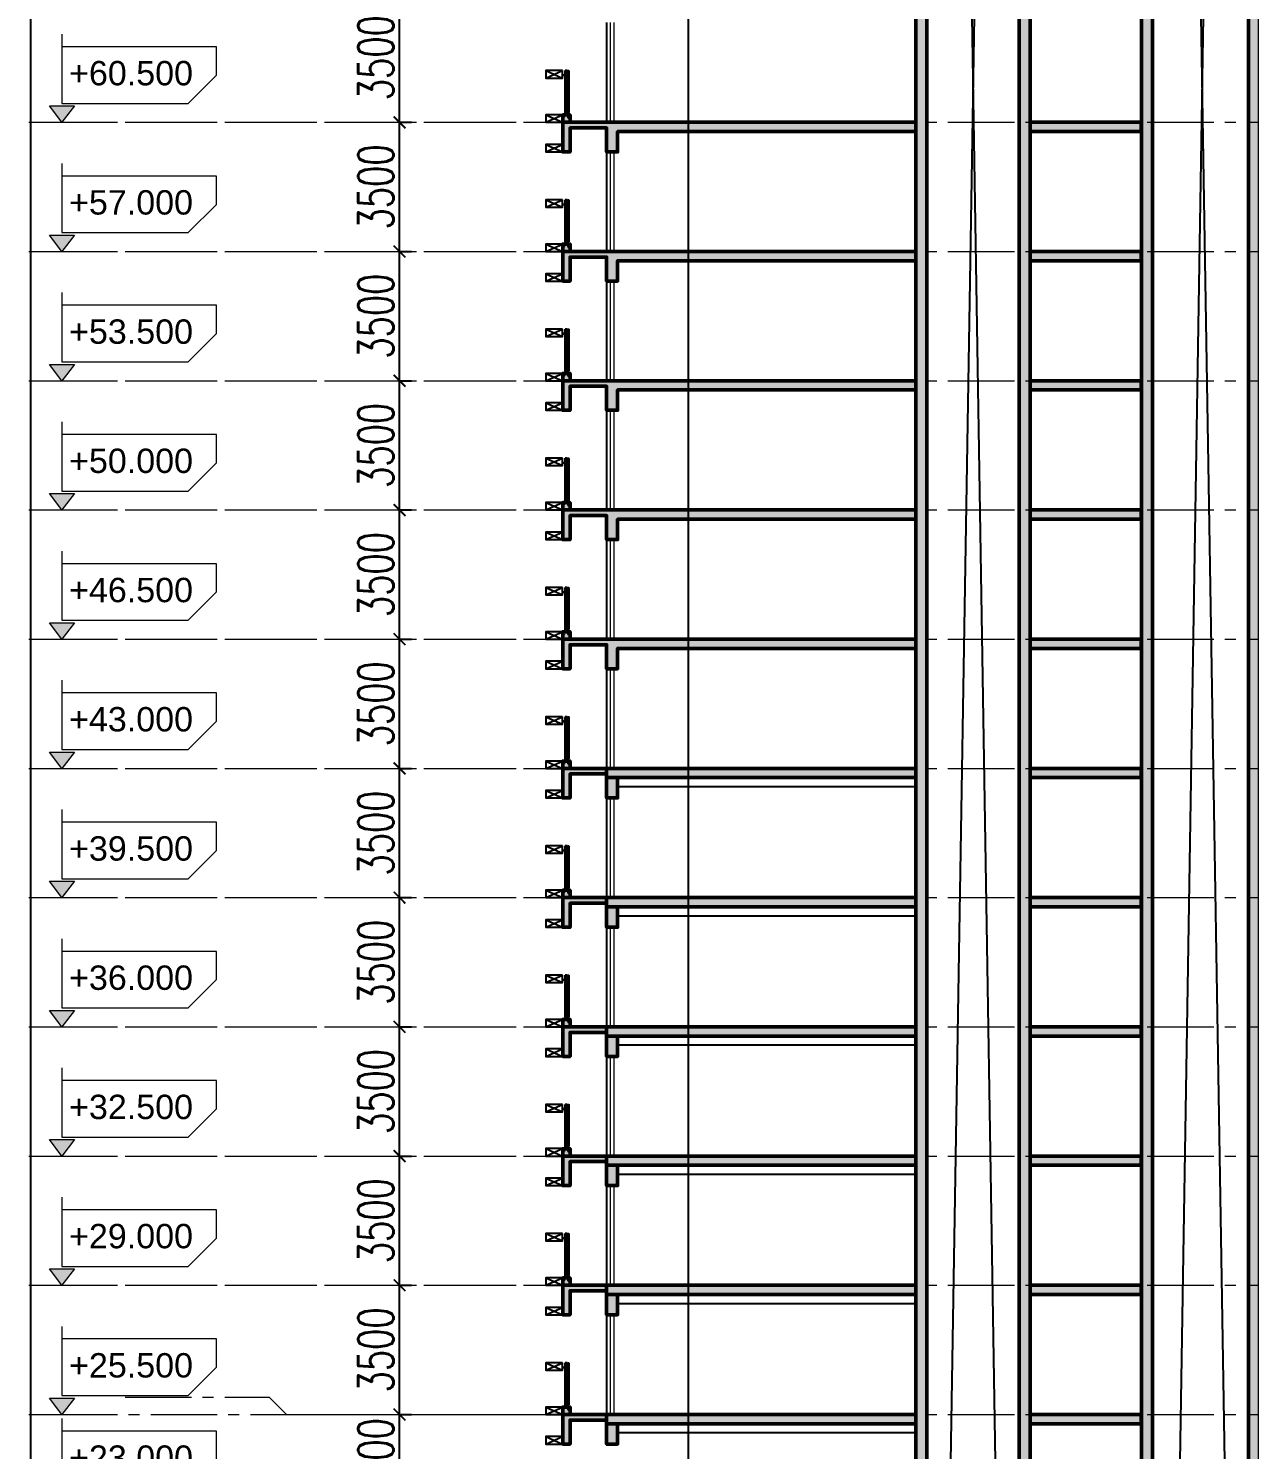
# Model space of a CAD drawing. Header units: millimetres. Extents: x 573003 to 1294762, y -9906 to 413061.
# Drawn here: x 918866 to 951952, y 39026 to 77519 of the extents above; entities that cross this region are included whole.
import ezdxf
from ezdxf.xclip import XClip

# ---------------------------------------------------------------- set-up
doc = ezdxf.new("R2010")
doc.units = ezdxf.units.MM
doc.header["$MEASUREMENT"] = 0
doc.linetypes.add('HIDDEN', pattern=[0.375, 0.25, -0.125])
doc.linetypes.add('IMPORT-CE', pattern=[135, 90, -15, 15, -15])
doc.layers.get('DEFPOINTS').update_dxf_attribs({"color": 5, "lineweight": 0})
for name, color, linetype in [('A-ANNO-DIMS', 50, 'Continuous'), ('A-ELEV-13FINE', 8, 'Continuous'), ('A-ELEV-15FINE', 1, 'Continuous'), ('A-ELEV-18LIGHT', 135, 'Continuous'), ('A-ELEV-40HEAVY', 90, 'Continuous'), ('A-ELEV-PATT 3', 251, 'Continuous'), ('A-GRID-01$0$A-ANNO-DIMS', 50, 'Continuous'), ('A-WALL-FNSH', 200, 'Continuous'), ('A-WALL-PATT', 251, 'Continuous')]:
    doc.layers.add(name, color=color, linetype=linetype)
for name, color, linetype, lineweight in [('KT-Chu viet', 255, 'Continuous', 20), ('KT-Kich thuoc', 159, 'Continuous', 18), ('KT-Net cat', 1, 'Continuous', 40), ('KT-Net cot', 2, 'Continuous', 50), ('KT-Net manh', 251, 'Continuous', 13), ('KT-Net thay', 7, 'Continuous', 25), ('KT-Net truc', 18, 'Continuous', 15)]:
    doc.layers.add(name, color=color, linetype=linetype, lineweight=lineweight)
doc.styles.add('DIM', font='vnsimli.shx', dxfattribs={"width": 0.7})
doc.styles.add('font unicode ccu', font='arial.ttf')
doc.dimstyles.new('CCU  KT1-320 A1', dxfattribs={"dimscale": 320, "dimtxt": 3, "dimasz": 1, "dimexe": 1, "dimexo": 0, "dimgap": 0.5, "dimtad": 1, "dimdec": 0, "dimdsep": 46, "dimtxsty": 'DIM', "dimblk1": 'ARCHTICK', "dimblk2": 'ARCHTICK', "dimsah": 1, "dimcen": 0, "dimdle": 1, "dimclrd": 256, "dimclre": 256, "dimclrt": 31, "dimadec": 0, "dimazin": 0, "dimtfac": 1, "dimtdec": 0, "dimtix": 1, "dimtmove": 1, "dimatfit": 3, "dimldrblk": 'DOT', "dimfxl": 8, "dimtolj": 1, "dimarcsym": 0})

# ---------------------------------------------------------------- blocks, each defined once
blk = doc.blocks.new('1')
at = {"layer": 'A-GRID-01$0$A-ANNO-DIMS'}
for p, q in [((-85207, -52456), (-84757, -52256)), ((-85207, -52256), (-84757, -52456))]:
    blk.add_line(p, q, dxfattribs=at)
at = {"layer": 'A-GRID-01$0$A-ANNO-DIMS', "elevation": 0}
blk.add_lwpolyline([(-84757, -52256), (-85207, -52256), (-85207, -52456), (-84757, -52456)], close=True, dxfattribs=at)
blk = doc.blocks.new('Apart Floor-NT2')
at = {"layer": 'A-WALL-PATT', "extrusion": (1.18995e-05, -6.1554e-14, 1)}
h = blk.add_hatch(color=256, dxfattribs=at)
h.dxf.hatch_style = 1
h.paths.add_polyline_path([(-988, 250), (8380, 250), (8380, 0), (300, 0), (300, -550), (0, -550), (0, 100), (-988, 100), (-988, -550), (-1188, -550), (-1188, 450), (-988, 450)])
h = blk.add_hatch(color=256, dxfattribs=at)
h.dxf.hatch_style = 1
h.paths.add_polyline_path([(-988, 250), (8380, 250), (8380, 0), (300, 0), (300, -550), (0, -550), (0, 100), (-988, 100), (-988, -550), (-1188, -550), (-1188, 450), (-988, 450)])
at = {"layer": 'A-WALL-PATT'}
h = blk.add_hatch(color=256, dxfattribs=at)
h.dxf.hatch_style = 1
h.paths.add_polyline_path([(11480, 250), (14489, 250), (14489, 0), (11480, 0)])
at = {"layer": 'A-ANNO-DIMS', "extrusion": (1.18995e-05, 4.99413e-07, 1)}
for points, elevation in [([(-1120, 450), (-1120, 1650)], 66), ([(-1120, 450), (-1120, 1650)], 48), ([(-1070, 450), (-1070, 1650)], 66), ([(-1070, 450), (-1070, 1650)], 48)]:
    blk.add_lwpolyline(points, dxfattribs=dict(at, elevation=elevation))
for elevation in [26, 8]:
    blk.add_lwpolyline([(-1002, 450), (-1188, 450), (-1188, 438), (-1002, 438)], close=True, dxfattribs=dict(at, elevation=elevation))
at = {"layer": 'A-ELEV-15FINE', "linetype": 'Continuous', "extrusion": (1.18995e-05, 4.99413e-07, 1)}
for points, elevation in [([(-1070, 1370), (-1045, 1370)], 66), ([(-1070, 1370), (-1045, 1370)], 48), ([(-1070, 1360), (-1045, 1360)], 66), ([(-1070, 1360), (-1045, 1360)], 48), ([(-1070, 615), (-1045, 615)], 66), ([(-1070, 615), (-1045, 615)], 48), ([(-1070, 605), (-1045, 605)], 66), ([(-1070, 605), (-1045, 605)], 48)]:
    blk.add_lwpolyline(points, dxfattribs=dict(at, elevation=elevation))
for points, elevation in [([(-1022, 1352), (-1025, 1352), (-1025, 1377), (-1022, 1377)], 26), ([(-1022, 1352), (-1025, 1352), (-1025, 1377), (-1022, 1377)], 8), ([(-1022, 622), (-1025, 622), (-1025, 597), (-1022, 597)], 26), ([(-1022, 622), (-1025, 622), (-1025, 597), (-1022, 597)], 8)]:
    blk.add_lwpolyline(points, close=True, dxfattribs=dict(at, elevation=elevation))
at = {"layer": 'A-ELEV-15FINE', "extrusion": (1.18995e-05, 4.99413e-07, 1)}
for points, elevation in [([(-1160, 455), (-1138, 455), (-1138, 450), (-1160, 450)], 26), ([(-1160, 455), (-1138, 455), (-1138, 450), (-1160, 450)], 8), ([(-1030, 455), (-1052, 455), (-1052, 450), (-1030, 450)], 26), ([(-1030, 455), (-1052, 455), (-1052, 450), (-1030, 450)], 8)]:
    blk.add_lwpolyline(points, close=True, dxfattribs=dict(at, elevation=elevation))
for points, elevation in [([(-1153, 455), (-1153, 458), (-1145, 458), (-1145, 455)], 66), ([(-1153, 455), (-1153, 458), (-1145, 458), (-1145, 455)], 48), ([(-1037, 455), (-1037, 458), (-1046, 458), (-1046, 455)], 66), ([(-1037, 455), (-1037, 458), (-1046, 458), (-1046, 455)], 48)]:
    blk.add_lwpolyline(points, dxfattribs=dict(at, elevation=elevation))
at = {"layer": 'A-ELEV-15FINE', "linetype": 'HIDDEN', "extrusion": (1.18995e-05, 4.99413e-07, 1)}
for points, elevation in [([(-1145, 450), (-1145, 373), (-1153, 373), (-1153, 450)], 66), ([(-1145, 450), (-1145, 373), (-1153, 373), (-1153, 450)], 48), ([(-1046, 450), (-1046, 373), (-1037, 373), (-1037, 450)], 66), ([(-1046, 450), (-1046, 373), (-1037, 373), (-1037, 450)], 48)]:
    blk.add_lwpolyline(points, dxfattribs=dict(at, elevation=elevation))
at = {"layer": 'A-ELEV-18LIGHT', "extrusion": (1.18995e-05, 4.99413e-07, 1)}
for elevation in [66, 48]:
    blk.add_lwpolyline([(-1025, 515), (-1030, 510), (-1040, 510), (-1045, 515), (-1045, 1645), (-1040, 1650), (-1030, 1650), (-1025, 1645), (-1025, 515)], dxfattribs=dict(at, elevation=elevation))
at = {"layer": 'A-ELEV-40HEAVY', "extrusion": (1.18995e-05, 4.99413e-07, 1)}
for p, q in [((-988, 450, 66), (-1188, 450, 66)), ((-988, 450, 48), (-1188, 450, 48))]:
    blk.add_line(p, q, dxfattribs=at)
at = {"layer": 'A-ELEV-PATT 3', "linetype": 'Continuous', "extrusion": (1.18995e-05, 4.99413e-07, 1)}
for p, q in [((-1042, 511, 66), (-1042, 1649, 66)), ((-1042, 511, 48), (-1042, 1649, 48)), ((-1035, 510, 66), (-1035, 1650, 66)), ((-1035, 510, 48), (-1035, 1650, 48)), ((-1029, 511, 66), (-1029, 1649, 66)), ((-1029, 511, 48), (-1029, 1649, 48))]:
    blk.add_line(p, q, dxfattribs=at)
at = {"layer": 'A-GRID-01$0$A-ANNO-DIMS', "extrusion": (1.18995e-05, 4.99413e-07, 1)}
for p, q in [((-1070, 1650, 66), (-1120, 1650, 66)), ((-1070, 1650, 48), (-1120, 1650, 48))]:
    blk.add_line(p, q, dxfattribs=at)
for elevation in [26, 8]:
    blk.add_lwpolyline([(-1188, 1515), (-1188, 1535), (-1120, 1535), (-1120, 1515)], close=True, dxfattribs=dict(at, elevation=elevation))
at = {"layer": 'KT-Net cot', "extrusion": (1.22367e-05, -2.59976e-14, 1)}
for elevation in [26, 9]:
    blk.add_lwpolyline([(-1188, 250), (8380, 250), (8380, 0), (300, 0), (300, -550), (0, -550), (0, 100), (-988, 100), (-988, -550), (-1188, -550), (-1188, 450), (-988, 450), (-988, 250)], dxfattribs=dict(at, elevation=elevation))
at = {"layer": 'KT-Net cot', "elevation": 9}
blk.add_lwpolyline([(11480, 250), (14489, 250), (14489, 0), (11480, 0)], close=True, dxfattribs=at)
at = {"layer": 'KT-Net manh'}
for p, q in [((100, 2950, 16), (100, 250, 9)), ((200, 2950, 16), (200, 250, 9))]:
    blk.add_line(p, q, dxfattribs=at)
at = {"layer": 'KT-Net thay'}
blk.add_line((0, 2950, 16), (0, 250, 9), dxfattribs=at)
at = {"layer": 'A-GRID-01$0$A-ANNO-DIMS', "extrusion": (1.18995e-05, 4.99413e-07, 1), "rotation": 0.0003328219572763918}
for p in [(83565, 53907, 35), (83565, 53907, 17), (83565, 52707, 35), (83565, 52707, 17), (83565, 51907, 35), (83565, 51907, 17)]:
    blk.add_blockref('1', p, dxfattribs=at)
blk = doc.blocks.new('Floor -Office-NT2')
at = {"layer": 'A-WALL-PATT', "extrusion": (1.18995e-05, -6.1554e-14, 1)}
h = blk.add_hatch(color=256, dxfattribs=at)
h.dxf.hatch_style = 1
h.paths.add_polyline_path([(-988, 0), (8380, 0), (8380, -250), (300, -250), (300, -800), (0, -800), (0, -150), (-988, -150), (-988, -800), (-1188, -800), (-1188, 200), (-988, 200)])
at = {"layer": 'A-WALL-PATT'}
h = blk.add_hatch(color=256, dxfattribs=at)
h.dxf.hatch_style = 1
h.paths.add_polyline_path([(11480, 0), (14489, 0), (14489, -250), (11480, -250)])
h = blk.add_hatch(color=256, dxfattribs=at)
h.dxf.hatch_style = 1
h.paths.add_polyline_path([(8380, -250), (0, -250), (0, 0), (8380, 0)])
at = {"layer": 'A-ANNO-DIMS', "extrusion": (1.18995e-05, 4.99413e-07, 1), "elevation": 39}
for points in [[(-1120, 200), (-1120, 1400)], [(-1070, 200), (-1070, 1400)]]:
    blk.add_lwpolyline(points, dxfattribs=at)
at = {"layer": 'A-ANNO-DIMS', "extrusion": (1.18995e-05, 4.99413e-07, 1), "elevation": -1}
blk.add_lwpolyline([(-1002, 200), (-1188, 200), (-1188, 188), (-1002, 188)], close=True, dxfattribs=at)
at = {"layer": 'A-ELEV-13FINE', "extrusion": (1.18995e-05, 4.99413e-07, 1), "elevation": -1}
blk.add_lwpolyline([(8380, -500), (300, -500)], dxfattribs=at)
at = {"layer": 'A-ELEV-15FINE', "linetype": 'Continuous', "extrusion": (1.18995e-05, 4.99413e-07, 1), "elevation": 39}
for points in [[(-1070, 1120), (-1045, 1120)], [(-1070, 1110), (-1045, 1110)], [(-1070, 365), (-1045, 365)], [(-1070, 355), (-1045, 355)]]:
    blk.add_lwpolyline(points, dxfattribs=at)
at = {"layer": 'A-ELEV-15FINE', "linetype": 'Continuous', "extrusion": (1.18995e-05, 4.99413e-07, 1), "elevation": -1}
for points in [[(-1022, 1103), (-1025, 1103), (-1025, 1128), (-1022, 1128)], [(-1022, 373), (-1025, 373), (-1025, 348), (-1022, 348)]]:
    blk.add_lwpolyline(points, close=True, dxfattribs=at)
at = {"layer": 'A-ELEV-15FINE', "extrusion": (1.18995e-05, 4.99413e-07, 1), "elevation": -1}
for points in [[(-1160, 205), (-1138, 205), (-1138, 200), (-1160, 200)], [(-1030, 205), (-1052, 205), (-1052, 200), (-1030, 200)]]:
    blk.add_lwpolyline(points, close=True, dxfattribs=at)
at = {"layer": 'A-ELEV-15FINE', "extrusion": (1.18995e-05, 4.99413e-07, 1), "elevation": 39}
for points in [[(-1153, 205), (-1153, 208), (-1145, 208), (-1145, 205)], [(-1037, 205), (-1037, 208), (-1046, 208), (-1046, 205)]]:
    blk.add_lwpolyline(points, dxfattribs=at)
at = {"layer": 'A-ELEV-15FINE', "linetype": 'HIDDEN', "extrusion": (1.18995e-05, 4.99413e-07, 1), "elevation": 39}
for points in [[(-1145, 200), (-1145, 123), (-1153, 123), (-1153, 200)], [(-1046, 200), (-1046, 123), (-1037, 123), (-1037, 200)]]:
    blk.add_lwpolyline(points, dxfattribs=at)
at = {"layer": 'A-ELEV-18LIGHT', "extrusion": (1.18995e-05, 4.99413e-07, 1), "elevation": 39}
blk.add_lwpolyline([(-1025, 265), (-1030, 260), (-1040, 260), (-1045, 265), (-1045, 1395), (-1040, 1400), (-1030, 1400), (-1025, 1395), (-1025, 265)], dxfattribs=at)
at = {"layer": 'A-ELEV-40HEAVY', "extrusion": (1.18995e-05, 4.99413e-07, 1)}
blk.add_line((-988, 200, 39), (-1188, 200, 39), dxfattribs=at)
at = {"layer": 'A-ELEV-PATT 3', "linetype": 'Continuous', "extrusion": (1.18995e-05, 4.99413e-07, 1)}
for p, q in [((-1042, 261, 39), (-1042, 1399, 39)), ((-1035, 260, 39), (-1035, 1400, 39)), ((-1029, 261, 39), (-1029, 1399, 39))]:
    blk.add_line(p, q, dxfattribs=at)
at = {"layer": 'A-GRID-01$0$A-ANNO-DIMS', "extrusion": (1.18995e-05, 4.99413e-07, 1)}
blk.add_line((-1070, 1400, 39), (-1120, 1400, 39), dxfattribs=at)
at = {"layer": 'A-GRID-01$0$A-ANNO-DIMS', "extrusion": (1.18995e-05, 4.99413e-07, 1), "elevation": -1}
blk.add_lwpolyline([(-1188, 1265), (-1188, 1285), (-1120, 1285), (-1120, 1265)], close=True, dxfattribs=at)
at = {"layer": 'KT-Net cot', "extrusion": (1.22367e-05, -2.59976e-14, 1), "elevation": 0}
blk.add_lwpolyline([(-1188, 0), (8380, 0), (8380, -250), (300, -250), (300, -800), (0, -800), (0, -150), (-988, -150), (-988, -800), (-1188, -800), (-1188, 200), (-988, 200), (-988, 0)], dxfattribs=at)
at = {"layer": 'KT-Net cot', "elevation": 0}
blk.add_lwpolyline([(11480, 0), (14489, 0), (14489, -250), (11480, -250)], close=True, dxfattribs=at)
at = {"layer": 'KT-Net cot'}
blk.add_lwpolyline([(8380, -250), (0, -250), (0, 0), (8380, 0)], close=True, dxfattribs=at)
at = {"layer": 'KT-Net manh'}
for p, q in [((100, 2700, 7), (100, 0, 0)), ((200, 2700, 7), (200, 0, 0))]:
    blk.add_line(p, q, dxfattribs=at)
at = {"layer": 'KT-Net thay'}
blk.add_line((0, 2700, 7), (0, 0, 0), dxfattribs=at)
at = {"layer": 'A-GRID-01$0$A-ANNO-DIMS', "extrusion": (1.18995e-05, 4.99413e-07, 1), "rotation": 0.0003328219573209194}
for p in [(83565, 53657, 9), (83565, 52457, 9), (83565, 51657, 9)]:
    blk.add_blockref('1', p, dxfattribs=at)
blk = doc.blocks.new('_ARCHTICK')
at = {"color": 0, "linetype": 'ByBlock', "const_width": 0.15}
blk.add_lwpolyline([(-0.5, -0.5), (0.5, 0.5)], dxfattribs=at)
blk = doc.blocks.new('*D153')
at = {"layer": 'DEFPOINTS', "color": 0, "transparency": 16777216}
for p in [(0, 25500), (0, 25500), (0, 23000)]:
    blk.add_point(p, dxfattribs=at)
at = {"layer": 'KT-Kich thuoc', "lineweight": -2, "transparency": 16777216}
for p, q in [((0, 25500), (0, 25820)), ((0, 25500), (320, 25500)), ((0, 23000), (0, 25500)), ((0, 23000), (320, 23000)), ((0, 23000), (0, 22680))]:
    blk.add_line(p, q, dxfattribs=at)
at = {"layer": 'KT-Kich thuoc', "lineweight": -2, "transparency": 16777216, "xscale": 320, "yscale": 320, "zscale": 320}
for p, rotation in [((0, 25500), 270), ((0, 23000), 90)]:
    blk.add_blockref('_ARCHTICK', p, dxfattribs=dict(at, rotation=rotation))
at = {"layer": 'KT-Kich thuoc', "color": 31, "transparency": 16777216, "insert": (-640, 24250), "char_height": 960, "attachment_point": 5, "rotation": 90, "style": 'DIM'}
blk.add_mtext('\\A1;2500', dxfattribs=at)
blk = doc.blocks.new('_Dot')
at = {"color": 0, "linetype": 'ByBlock', "lineweight": -2}
blk.add_line((-0.5, 0), (-1, 0), dxfattribs=at)
at = {"color": 0, "linetype": 'ByBlock', "const_width": 0.5}
blk.add_lwpolyline([(-0.25, 0, 1), (0.25, 0, 1)], format="xyb", close=True, dxfattribs=at)
blk = doc.blocks.new('*D154')
at = {"layer": 'DEFPOINTS', "color": 0, "transparency": 16777216}
for p in [(0, 29000), (0, 29000), (0, 25500)]:
    blk.add_point(p, dxfattribs=at)
at = {"layer": 'KT-Kich thuoc', "lineweight": -2, "transparency": 16777216}
for p, q in [((0, 25180), (0, 29320)), ((0, 29000), (320, 29000)), ((0, 25500), (320, 25500))]:
    blk.add_line(p, q, dxfattribs=at)
at = {"layer": 'KT-Kich thuoc', "lineweight": -2, "transparency": 16777216, "xscale": 320, "yscale": 320, "zscale": 320}
for p, rotation in [((0, 29000), 90), ((0, 25500), 270)]:
    blk.add_blockref('_ARCHTICK', p, dxfattribs=dict(at, rotation=rotation))
at = {"layer": 'KT-Kich thuoc', "color": 31, "transparency": 16777216, "insert": (-640, 27250), "char_height": 960, "attachment_point": 5, "rotation": 90, "style": 'DIM'}
blk.add_mtext('\\A1;3500', dxfattribs=at)
blk = doc.blocks.new('*D155')
at = {"layer": 'DEFPOINTS', "color": 0, "transparency": 16777216}
for p in [(0, 32500), (0, 32500), (0, 29000)]:
    blk.add_point(p, dxfattribs=at)
at = {"layer": 'KT-Kich thuoc', "lineweight": -2, "transparency": 16777216}
for p, q in [((0, 28680), (0, 32820)), ((0, 32500), (320, 32500)), ((0, 29000), (320, 29000))]:
    blk.add_line(p, q, dxfattribs=at)
at = {"layer": 'KT-Kich thuoc', "lineweight": -2, "transparency": 16777216, "xscale": 320, "yscale": 320, "zscale": 320}
for p, rotation in [((0, 32500), 90), ((0, 29000), 270)]:
    blk.add_blockref('_ARCHTICK', p, dxfattribs=dict(at, rotation=rotation))
at = {"layer": 'KT-Kich thuoc', "color": 31, "transparency": 16777216, "insert": (-640, 30750), "char_height": 960, "attachment_point": 5, "rotation": 90, "style": 'DIM'}
blk.add_mtext('\\A1;3500', dxfattribs=at)
blk = doc.blocks.new('*D156')
at = {"layer": 'DEFPOINTS', "color": 0, "transparency": 16777216}
for p in [(0, 36000), (0, 36000), (0, 32500)]:
    blk.add_point(p, dxfattribs=at)
at = {"layer": 'KT-Kich thuoc', "lineweight": -2, "transparency": 16777216}
for p, q in [((0, 32180), (0, 36320)), ((0, 36000), (320, 36000)), ((0, 32500), (320, 32500))]:
    blk.add_line(p, q, dxfattribs=at)
at = {"layer": 'KT-Kich thuoc', "lineweight": -2, "transparency": 16777216, "xscale": 320, "yscale": 320, "zscale": 320}
for p, rotation in [((0, 36000), 90), ((0, 32500), 270)]:
    blk.add_blockref('_ARCHTICK', p, dxfattribs=dict(at, rotation=rotation))
at = {"layer": 'KT-Kich thuoc', "color": 31, "transparency": 16777216, "insert": (-640, 34250), "char_height": 960, "attachment_point": 5, "rotation": 90, "style": 'DIM'}
blk.add_mtext('\\A1;3500', dxfattribs=at)
blk = doc.blocks.new('*D157')
at = {"layer": 'DEFPOINTS', "color": 0, "transparency": 16777216}
for p in [(0, 39500), (0, 39500), (0, 36000)]:
    blk.add_point(p, dxfattribs=at)
at = {"layer": 'KT-Kich thuoc', "lineweight": -2, "transparency": 16777216}
for p, q in [((0, 35680), (0, 39820)), ((0, 39500), (320, 39500)), ((0, 36000), (320, 36000))]:
    blk.add_line(p, q, dxfattribs=at)
at = {"layer": 'KT-Kich thuoc', "lineweight": -2, "transparency": 16777216, "xscale": 320, "yscale": 320, "zscale": 320}
for p, rotation in [((0, 39500), 90), ((0, 36000), 270)]:
    blk.add_blockref('_ARCHTICK', p, dxfattribs=dict(at, rotation=rotation))
at = {"layer": 'KT-Kich thuoc', "color": 31, "transparency": 16777216, "insert": (-640, 37750), "char_height": 960, "attachment_point": 5, "rotation": 90, "style": 'DIM'}
blk.add_mtext('\\A1;3500', dxfattribs=at)
blk = doc.blocks.new('*D158')
at = {"layer": 'DEFPOINTS', "color": 0, "transparency": 16777216}
for p in [(0, 43000), (0, 43000), (0, 39500)]:
    blk.add_point(p, dxfattribs=at)
at = {"layer": 'KT-Kich thuoc', "lineweight": -2, "transparency": 16777216}
for p, q in [((0, 39180), (0, 43320)), ((0, 43000), (320, 43000)), ((0, 39500), (320, 39500))]:
    blk.add_line(p, q, dxfattribs=at)
at = {"layer": 'KT-Kich thuoc', "lineweight": -2, "transparency": 16777216, "xscale": 320, "yscale": 320, "zscale": 320}
for p, rotation in [((0, 43000), 90), ((0, 39500), 270)]:
    blk.add_blockref('_ARCHTICK', p, dxfattribs=dict(at, rotation=rotation))
at = {"layer": 'KT-Kich thuoc', "color": 31, "transparency": 16777216, "insert": (-640, 41250), "char_height": 960, "attachment_point": 5, "rotation": 90, "style": 'DIM'}
blk.add_mtext('\\A1;3500', dxfattribs=at)
blk = doc.blocks.new('*D159')
at = {"layer": 'DEFPOINTS', "color": 0, "transparency": 16777216}
for p in [(0, 46500), (0, 46500), (0, 43000)]:
    blk.add_point(p, dxfattribs=at)
at = {"layer": 'KT-Kich thuoc', "lineweight": -2, "transparency": 16777216}
for p, q in [((0, 42680), (0, 46820)), ((0, 46500), (320, 46500)), ((0, 43000), (320, 43000))]:
    blk.add_line(p, q, dxfattribs=at)
at = {"layer": 'KT-Kich thuoc', "lineweight": -2, "transparency": 16777216, "xscale": 320, "yscale": 320, "zscale": 320}
for p, rotation in [((0, 46500), 90), ((0, 43000), 270)]:
    blk.add_blockref('_ARCHTICK', p, dxfattribs=dict(at, rotation=rotation))
at = {"layer": 'KT-Kich thuoc', "color": 31, "transparency": 16777216, "insert": (-640, 44750), "char_height": 960, "attachment_point": 5, "rotation": 90, "style": 'DIM'}
blk.add_mtext('\\A1;3500', dxfattribs=at)
blk = doc.blocks.new('*D160')
at = {"layer": 'DEFPOINTS', "color": 0, "transparency": 16777216}
for p in [(0, 50000), (0, 50000), (0, 46500)]:
    blk.add_point(p, dxfattribs=at)
at = {"layer": 'KT-Kich thuoc', "lineweight": -2, "transparency": 16777216}
for p, q in [((0, 46180), (0, 50320)), ((0, 50000), (320, 50000)), ((0, 46500), (320, 46500))]:
    blk.add_line(p, q, dxfattribs=at)
at = {"layer": 'KT-Kich thuoc', "lineweight": -2, "transparency": 16777216, "xscale": 320, "yscale": 320, "zscale": 320}
for p, rotation in [((0, 50000), 90), ((0, 46500), 270)]:
    blk.add_blockref('_ARCHTICK', p, dxfattribs=dict(at, rotation=rotation))
at = {"layer": 'KT-Kich thuoc', "color": 31, "transparency": 16777216, "insert": (-640, 48250), "char_height": 960, "attachment_point": 5, "rotation": 90, "style": 'DIM'}
blk.add_mtext('\\A1;3500', dxfattribs=at)
blk = doc.blocks.new('*D161')
at = {"layer": 'DEFPOINTS', "color": 0, "transparency": 16777216}
for p in [(0, 53500), (0, 53500), (0, 50000)]:
    blk.add_point(p, dxfattribs=at)
at = {"layer": 'KT-Kich thuoc', "lineweight": -2, "transparency": 16777216}
for p, q in [((0, 49680), (0, 53820)), ((0, 53500), (320, 53500)), ((0, 50000), (320, 50000))]:
    blk.add_line(p, q, dxfattribs=at)
at = {"layer": 'KT-Kich thuoc', "lineweight": -2, "transparency": 16777216, "xscale": 320, "yscale": 320, "zscale": 320}
for p, rotation in [((0, 53500), 90), ((0, 50000), 270)]:
    blk.add_blockref('_ARCHTICK', p, dxfattribs=dict(at, rotation=rotation))
at = {"layer": 'KT-Kich thuoc', "color": 31, "transparency": 16777216, "insert": (-640, 51750), "char_height": 960, "attachment_point": 5, "rotation": 90, "style": 'DIM'}
blk.add_mtext('\\A1;3500', dxfattribs=at)
blk = doc.blocks.new('*D162')
at = {"layer": 'DEFPOINTS', "color": 0, "transparency": 16777216}
for p in [(0, 57000), (0, 57000), (0, 53500)]:
    blk.add_point(p, dxfattribs=at)
at = {"layer": 'KT-Kich thuoc', "lineweight": -2, "transparency": 16777216}
for p, q in [((0, 53180), (0, 57320)), ((0, 57000), (320, 57000)), ((0, 53500), (320, 53500))]:
    blk.add_line(p, q, dxfattribs=at)
at = {"layer": 'KT-Kich thuoc', "lineweight": -2, "transparency": 16777216, "xscale": 320, "yscale": 320, "zscale": 320}
for p, rotation in [((0, 57000), 90), ((0, 53500), 270)]:
    blk.add_blockref('_ARCHTICK', p, dxfattribs=dict(at, rotation=rotation))
at = {"layer": 'KT-Kich thuoc', "color": 31, "transparency": 16777216, "insert": (-640, 55250), "char_height": 960, "attachment_point": 5, "rotation": 90, "style": 'DIM'}
blk.add_mtext('\\A1;3500', dxfattribs=at)
blk = doc.blocks.new('*D163')
at = {"layer": 'DEFPOINTS', "color": 0, "transparency": 16777216}
for p in [(0, 60500), (0, 60500), (0, 57000)]:
    blk.add_point(p, dxfattribs=at)
at = {"layer": 'KT-Kich thuoc', "lineweight": -2, "transparency": 16777216}
for p, q in [((0, 56680), (0, 60820)), ((0, 60500), (320, 60500)), ((0, 57000), (320, 57000))]:
    blk.add_line(p, q, dxfattribs=at)
at = {"layer": 'KT-Kich thuoc', "lineweight": -2, "transparency": 16777216, "xscale": 320, "yscale": 320, "zscale": 320}
for p, rotation in [((0, 60500), 90), ((0, 57000), 270)]:
    blk.add_blockref('_ARCHTICK', p, dxfattribs=dict(at, rotation=rotation))
at = {"layer": 'KT-Kich thuoc', "color": 31, "transparency": 16777216, "insert": (-640, 58750), "char_height": 960, "attachment_point": 5, "rotation": 90, "style": 'DIM'}
blk.add_mtext('\\A1;3500', dxfattribs=at)
blk = doc.blocks.new('*D164')
at = {"layer": 'DEFPOINTS', "color": 0, "transparency": 16777216}
for p in [(0, 64000), (0, 64000), (0, 60500)]:
    blk.add_point(p, dxfattribs=at)
at = {"layer": 'KT-Kich thuoc', "lineweight": -2, "transparency": 16777216}
for p, q in [((0, 60180), (0, 64320)), ((0, 64000), (320, 64000)), ((0, 60500), (320, 60500))]:
    blk.add_line(p, q, dxfattribs=at)
at = {"layer": 'KT-Kich thuoc', "lineweight": -2, "transparency": 16777216, "xscale": 320, "yscale": 320, "zscale": 320}
for p, rotation in [((0, 64000), 90), ((0, 60500), 270)]:
    blk.add_blockref('_ARCHTICK', p, dxfattribs=dict(at, rotation=rotation))
at = {"layer": 'KT-Kich thuoc', "color": 31, "transparency": 16777216, "insert": (-640, 62250), "char_height": 960, "attachment_point": 5, "rotation": 90, "style": 'DIM'}
blk.add_mtext('\\A1;3500', dxfattribs=at)
blk = doc.blocks.new('A$C61654A8E')
blk.add_hatch(color=256).paths.add_polyline_path([(-137, 178), (0, 0), (137, 178)])
blk.add_line((-341, 0), (341, 0))
for points in [[(0, 956), (0, 819)], [(-137, 178), (137, 178), (0, 0), (-137, 178)]]:
    blk.add_lwpolyline(points)
blk.add_lwpolyline([(1678, 512), (1678, 819), (0, 819), (0, 205), (1371, 205)], close=True)
blk = doc.blocks.new('coscaodotudong')
at = {"xscale": 0.8324273823791946, "yscale": 0.8324273823791946, "zscale": 0.8324273823791946}
blk.add_blockref('A$C61654A8E', (0, 0), dxfattribs=at)
at = {"layer": 'KT-Chu viet', "style": 'font unicode ccu'}
blk.add_attdef('%%P0.000', (64, 334), '', height=220, dxfattribs=at)
blk = doc.blocks.new('Levels')
at = {"layer": 'KT-Kich thuoc'}
for p, q in [((-9998.9, 60500, 0), (-7793.2, 60500, 0)), ((-9998.9, 57000, 0), (-7793.2, 57000, 0)), ((-9998.9, 53500, 0), (-7793.2, 53500, 0)), ((-9998.9, 50000, 0), (-7793.2, 50000, 0)), ((-9998.9, 46500, 0), (-7793.2, 46500, 0)), ((-9998.9, 43000, 0), (-7793.2, 43000, 0)), ((-9998.9, 39500, 0), (-7793.2, 39500, 0)), ((-9998.9, 36000, 0), (-7793.2, 36000, 0)), ((-9998.9, 32500, 0), (-7793.2, 32500, 0)), ((-9998.9, 29000, 0), (-7793.2, 29000, 0)), ((-9998.9, 25500, 0), (-7793.2, 25500, 0))]:
    blk.add_line(p, q, dxfattribs=at)
at = {"layer": 'KT-Net truc', "linetype": 'IMPORT-CE', "ltscale": 20, "elevation": 0}
for points in [[(-7437.9, 60500), (6189, 60500)], [(-7437.9, 57000), (6189, 57000)], [(-7437.9, 53500), (6189, 53500)], [(-7437.9, 50000), (6189, 50000)], [(-7437.9, 46500), (6189, 46500)], [(-7437.9, 43000), (6189, 43000)], [(-7437.9, 39500), (6189, 39500)], [(-7437.9, 36000), (6189, 36000)], [(-7437.9, 32500), (6189, 32500)], [(-7437.9, 29000), (6189, 29000)], [(-7437.9, 25969.9), (-3529.9, 25969.9), (-3060, 25500), (6189, 25500)]]:
    blk.add_lwpolyline(points, dxfattribs=at)
at = {"layer": 'KT-Chu viet', "xscale": 3, "yscale": 3, "zscale": 3}
for p, values in [((-9146.4, 60500, 0), {'%%P0.000': '+60.500'}), ((-9146.4, 57000, 0), {'%%P0.000': '+57.000'}), ((-9146.4, 53500, 0), {'%%P0.000': '+53.500'}), ((-9146.4, 50000, 0), {'%%P0.000': '+50.000'}), ((-9146.4, 46500, 0), {'%%P0.000': '+46.500'}), ((-9146.4, 43000, 0), {'%%P0.000': '+43.000'}), ((-9146.4, 39500, 0), {'%%P0.000': '+39.500'}), ((-9146.4, 36000, 0), {'%%P0.000': '+36.000'}), ((-9146.4, 32500, 0), {'%%P0.000': '+32.500'}), ((-9146.4, 29000, 0), {'%%P0.000': '+29.000'}), ((-9146.4, 25500, 0), {'%%P0.000': '+25.500'}), ((-9146.4, 23000, 0), {'%%P0.000': '+23.000'})]:
    blk.add_blockref('coscaodotudong', p, dxfattribs=at).add_auto_attribs(values)
at = {"layer": 'KT-Kich thuoc'}
for base, p1, p2, picture, middle in [((0, 64000), (0, 60500), (0, 64000), '*D164', (-640, 62250)), ((0, 60500), (0, 57000), (0, 60500), '*D163', (-640, 58750)), ((0, 57000), (0, 53500), (0, 57000), '*D162', (-640, 55250)), ((0, 53500), (0, 50000), (0, 53500), '*D161', (-640, 51750)), ((0, 50000), (0, 46500), (0, 50000), '*D160', (-640, 48250)), ((0, 46500), (0, 43000), (0, 46500), '*D159', (-640, 44750)), ((0, 43000), (0, 39500), (0, 43000), '*D158', (-640, 41250)), ((0, 39500), (0, 36000), (0, 39500), '*D157', (-640, 37750)), ((0, 36000), (0, 32500), (0, 36000), '*D156', (-640, 34250)), ((0, 32500), (0, 29000), (0, 32500), '*D155', (-640, 30750)), ((0, 29000), (0, 25500), (0, 29000), '*D154', (-640, 27250)), ((0, 25500), (0, 23000), (0, 25500), '*D153', (-640, 24250))]:
    dim = blk.add_linear_dim(base=base, p1=p1, p2=p2, angle=90, dimstyle='CCU  KT1-320 A1', dxfattribs=at)
    dim.commit()
    dim.dimension.update_dxf_attribs({"geometry": picture, "text_midpoint": middle})

msp = doc.modelspace()

# ---------------------------------------------------------------- hatches: boundary and pattern name
at = {"layer": 'A-WALL-PATT', "extrusion": (-6.59362e-19, -3.84344e-07, 1)}
h = msp.add_hatch(color=256, dxfattribs=at)
h.dxf.hatch_style = 1
h.paths.add_polyline_path([(942909.6, 155075.6), (946009.6, 155075.6), (946009.6, -1524.4), (942909.6, -1524.4)])
h.paths.add_polyline_path([(943209.9, 154875.6), (945709.9, 154875.6), (945709.9, 152575.6), (943209.9, 152575.6)], flags=16)
h.paths.add_polyline_path([(945709.9, -1324.4), (943209.9, -1324.4), (943209.9, 152375.6), (945709.9, 152375.6)], flags=16)
h = msp.add_hatch(color=256, dxfattribs=at)
h.dxf.hatch_style = 1
h.paths.add_polyline_path([(949019.2, 155075.6), (952219.2, 155075.6), (952219.2, -1524.4), (949019.2, -1524.4)])
h.paths.add_polyline_path([(949319.2, 154875.6), (951919.2, 154875.6), (951919.2, 152575.6), (949319.2, 152575.6)], flags=16)
h.paths.add_polyline_path([(949319.2, -1324.4), (951919.2, -1324.4), (951919.2, 152375.6), (949319.2, 152375.6)], flags=16)
h = msp.add_hatch(color=256, dxfattribs=at)
h.dxf.hatch_style = 1
h.paths.add_polyline_path([(942909.6, 57225.6), (934529.8, 57225.6), (934529.8, 57475.6), (942909.6, 57475.6)])
h = msp.add_hatch(color=256, dxfattribs=at)
h.dxf.hatch_style = 1
h.paths.add_polyline_path([(942909.6, 57225.6), (934529.8, 57225.6), (934529.8, 57475.6), (942909.6, 57475.6)])
at = {"layer": 'A-WALL-PATT', "extrusion": (-6.614e-19, -3.84344e-07, 1)}
h = msp.add_hatch(color=256, dxfattribs=at)
h.dxf.hatch_style = 1
h.paths.add_polyline_path([(946009.6, 57475.6), (949019.2, 57475.6), (949019.2, 57225.6), (946009.6, 57225.6)])
h = msp.add_hatch(color=256, dxfattribs=at)
h.dxf.hatch_style = 1
h.paths.add_polyline_path([(946009.6, 57475.6), (949019.2, 57475.6), (949019.2, 57225.6), (946009.6, 57225.6)])

# ---------------------------------------------------------------- linework, layer by layer
at = {"layer": 'A-ELEV-13FINE', "extrusion": (-6.58568e-19, -3.84344e-07, 1)}
for p, q in [((943209.9, 152375.6, 6.6), (945709.9, -1324.4, 6.5)), ((943209.9, -1324.4, 6.5), (945709.9, 152375.6, 6.6))]:
    msp.add_line(p, q, dxfattribs=at)
at = {"layer": 'A-ELEV-13FINE', "extrusion": (-6.58992e-19, -3.84344e-07, 1)}
for p, q in [((949419.2, 152375.6, 14.3), (951919.2, -1324.4, 14.2)), ((949419.2, -1324.4, 14.2), (951919.2, 152375.6, 14.3))]:
    msp.add_line(p, q, dxfattribs=at)
at = {"layer": 'A-ELEV-13FINE', "extrusion": (1.18995e-05, 1.15069e-07, 1)}
for elevation in [11.6, -5.9]:
    msp.add_lwpolyline([(942909.6, 56975.7), (934829.8, 56975.6)], dxfattribs=dict(at, elevation=elevation))
at = {"layer": 'KT-Net cot', "extrusion": (-6.58992e-19, -3.84344e-07, 1)}
for points, elevation in [([(942909.6, 155075.6), (946009.6, 155075.6), (946009.6, -1524.4), (942909.6, -1524.4)], 2.3), ([(949019.2, 155075.6), (952219.2, 155075.6), (952219.2, -1524.4), (949019.2, -1524.4)], 2.3), ([(945709.9, -1324.4), (943209.9, -1324.4), (943209.9, 152375.6), (945709.9, 152375.6)], 6.5), ([(949319.2, -1324.4), (951919.2, -1324.4), (951919.2, 152375.6), (949319.2, 152375.6)], 6.5)]:
    msp.add_lwpolyline(points, close=True, dxfattribs=dict(at, elevation=elevation))
at = {"layer": 'KT-Net cot', "extrusion": (-6.58568e-19, -3.84344e-07, 1)}
for points, elevation in [([(942909.6, 57225.6), (934529.8, 57225.6), (934529.8, 57475.6), (942909.6, 57475.6)], 1.1), ([(942909.6, 57225.6), (934529.8, 57225.6), (934529.8, 57475.6), (942909.6, 57475.6)], -16.4), ([(946009.6, 57475.6), (949019.2, 57475.6), (949019.2, 57225.6), (946009.6, 57225.6)], 1.1), ([(946009.6, 57475.6), (949019.2, 57475.6), (949019.2, 57225.6), (946009.6, 57225.6)], -16.5)]:
    msp.add_lwpolyline(points, close=True, dxfattribs=dict(at, elevation=elevation))
at = {"layer": 'KT-Net truc', "linetype": 'IMPORT-CE', "ltscale": 20}
for p, q in [((835779.6, 74975.6, 0), (1011270.2, 74975.6, 0)), ((835779.6, 71475.6, 0), (1011270.2, 71475.6, 0)), ((835779.6, 67975.6, 0), (1011270.2, 67975.6, 0)), ((835779.6, 64475.6, 0), (1011270.2, 64475.6, 0)), ((835779.6, 60975.6, 0), (1011270.2, 60975.6, 0)), ((835779.6, 57475.6, 0), (1011270.2, 57475.6, 0)), ((835779.6, 53975.6, 0), (1011270.2, 53975.6, 0)), ((835779.6, 50475.6, 0), (1011270.2, 50475.6, 0)), ((835779.6, 46975.6, 0), (1011270.2, 46975.6, 0)), ((835779.6, 43475.6, 0), (1011270.2, 43475.6, 0)), ((835779.6, 39975.6, 0), (1011270.2, 39975.6, 0))]:
    msp.add_line(p, q, dxfattribs=at)

# ---------------------------------------------------------------- block references
at = {"layer": 'A-WALL-FNSH', "extrusion": (-6.58568e-19, -3.84344e-07, 1)}
for name, p in [('Apart Floor-NT2', (934529.8, 74725.6, -25.1)), ('Apart Floor-NT2', (934529.8, 71225.6, -25.1)), ('Apart Floor-NT2', (934529.8, 67725.6, -25.1)), ('Apart Floor-NT2', (934529.8, 64225.6, -25.1)), ('Apart Floor-NT2', (934529.8, 60725.6, -25.1)), ('Floor -Office-NT2', (934529.8, 50475.6, -16.5)), ('Floor -Office-NT2', (934529.8, 46975.6, -16.5)), ('Floor -Office-NT2', (934529.8, 43475.6, -16.6)), ('Floor -Office-NT2', (934529.8, 39975.6, -16.7))]:
    msp.add_blockref(name, p, dxfattribs=at)
at = {"layer": 'A-WALL-PATT', "extrusion": (1.28234e-05, -1.60101e-05, 1)}
ref = msp.add_blockref('Levels', (928921.7, 14475.6, 12), dxfattribs=at)
XClip(ref).set_block_clipping_path([(-10000.9729920527, -14250.0002276749), (7826.2951040427, 148448.2412643412)])
at = {"layer": 'KT-Net cat', "extrusion": (-6.58568e-19, -3.84344e-07, 1)}
for name, p in [('Apart Floor-NT2', (934529.8, 57225.6, -25.1)), ('Floor -Office-NT2', (934529.8, 53975.6, -16.4))]:
    msp.add_blockref(name, p, dxfattribs=at)

doc.saveas('drawing.dxf')
